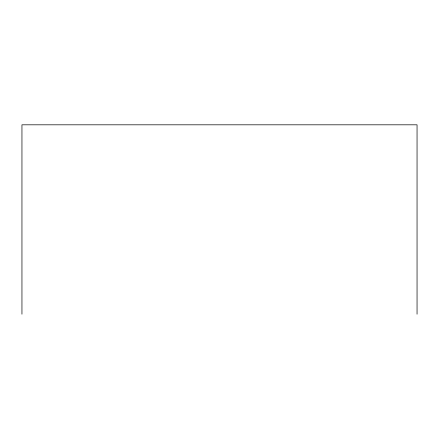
<?xml version="1.0" encoding="UTF-8"?>
<svg xmlns="http://www.w3.org/2000/svg" width="439" height="439" viewBox="0 0 439 439"><rect width="100%" height="100%" fill="white"/><g stroke="black" fill="none" stroke-linecap="round" stroke-linejoin="round"><path stroke-width="0.66" d="M417.05 314.187L417.05 124.813L21.95 124.813L21.95 314.187"/></g></svg>
